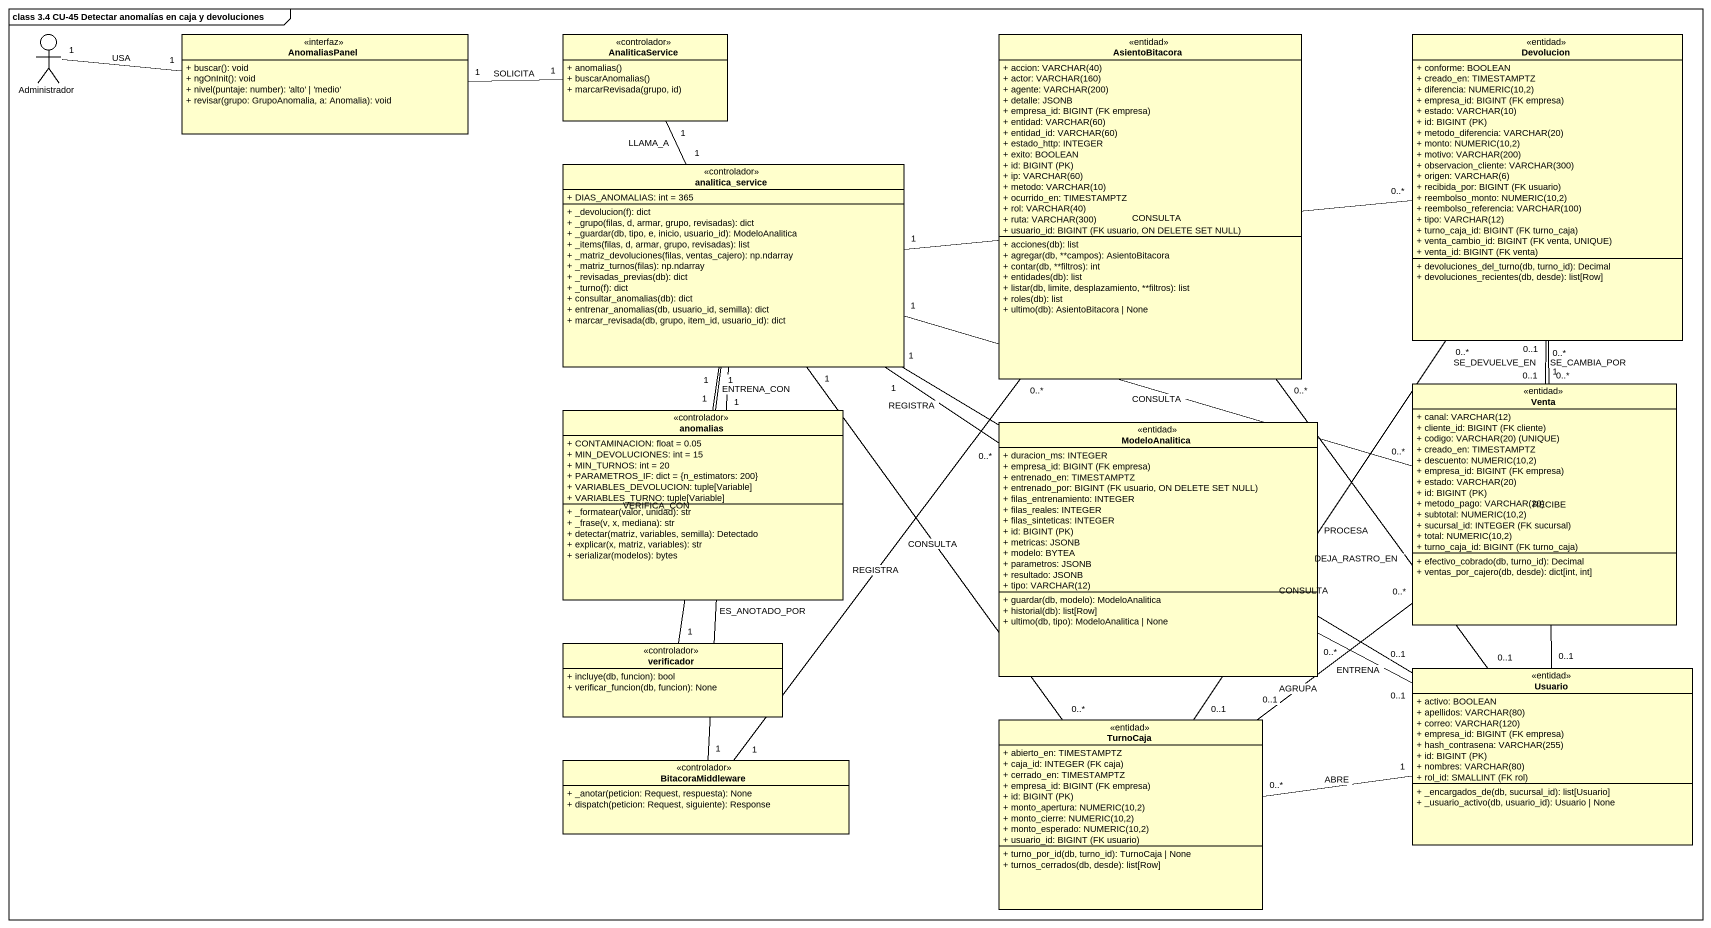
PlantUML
@startuml
mainframe class 3.4 CU-45 Detectar anomalías en caja y devoluciones
allowmixing
hide circle
hide empty members
skinparam classAttributeIconSize 0
actor Administrador
class AnomaliasPanel <<interfaz>> {
  + buscar(): void
  + ngOnInit(): void
  + nivel(puntaje: number): 'alto' | 'medio'
  + revisar(grupo: GrupoAnomalia, a: Anomalia): void
}
class AnaliticaService <<controlador>> {
  + anomalias()
  + buscarAnomalias()
  + marcarRevisada(grupo, id)
}
class AsientoBitacora <<entidad>> {
  {field} + accion: VARCHAR(40)
  {field} + actor: VARCHAR(160)
  {field} + agente: VARCHAR(200)
  + detalle: JSONB
  {field} + empresa_id: BIGINT (FK empresa)
  {field} + entidad: VARCHAR(60)
  {field} + entidad_id: VARCHAR(60)
  + estado_http: INTEGER
  + exito: BOOLEAN
  {field} + id: BIGINT (PK)
  {field} + ip: VARCHAR(60)
  {field} + metodo: VARCHAR(10)
  + ocurrido_en: TIMESTAMPTZ
  {field} + rol: VARCHAR(40)
  {field} + ruta: VARCHAR(300)
  {field} + usuario_id: BIGINT (FK usuario, ON DELETE SET NULL)
  + acciones(db): list
  + agregar(db, **campos): AsientoBitacora
  + contar(db, **filtros): int
  + entidades(db): list
  + listar(db, limite, desplazamiento, **filtros): list
  + roles(db): list
  + ultimo(db): AsientoBitacora | None
}
class Devolucion <<entidad>> {
  + conforme: BOOLEAN
  + creado_en: TIMESTAMPTZ
  {field} + diferencia: NUMERIC(10,2)
  {field} + empresa_id: BIGINT (FK empresa)
  {field} + estado: VARCHAR(10)
  {field} + id: BIGINT (PK)
  {field} + metodo_diferencia: VARCHAR(20)
  {field} + monto: NUMERIC(10,2)
  {field} + motivo: VARCHAR(200)
  {field} + observacion_cliente: VARCHAR(300)
  {field} + origen: VARCHAR(6)
  {field} + recibida_por: BIGINT (FK usuario)
  {field} + reembolso_monto: NUMERIC(10,2)
  {field} + reembolso_referencia: VARCHAR(100)
  {field} + tipo: VARCHAR(12)
  {field} + turno_caja_id: BIGINT (FK turno_caja)
  {field} + venta_cambio_id: BIGINT (FK venta, UNIQUE)
  {field} + venta_id: BIGINT (FK venta)
  + devoluciones_del_turno(db, turno_id): Decimal
  + devoluciones_recientes(db, desde): list[Row]
}
class analitica_service <<controlador>> {
  + DIAS_ANOMALIAS: int = 365
  + _devolucion(f): dict
  + _grupo(filas, d, armar, grupo, revisadas): dict
  + _guardar(db, tipo, e, inicio, usuario_id): ModeloAnalitica
  + _items(filas, d, armar, grupo, revisadas): list
  + _matriz_devoluciones(filas, ventas_cajero): np.ndarray
  + _matriz_turnos(filas): np.ndarray
  + _revisadas_previas(db): dict
  + _turno(f): dict
  + consultar_anomalias(db): dict
  + entrenar_anomalias(db, usuario_id, semilla): dict
  + marcar_revisada(db, grupo, item_id, usuario_id): dict
}
class Venta <<entidad>> {
  {field} + canal: VARCHAR(12)
  {field} + cliente_id: BIGINT (FK cliente)
  {field} + codigo: VARCHAR(20) (UNIQUE)
  + creado_en: TIMESTAMPTZ
  {field} + descuento: NUMERIC(10,2)
  {field} + empresa_id: BIGINT (FK empresa)
  {field} + estado: VARCHAR(20)
  {field} + id: BIGINT (PK)
  {field} + metodo_pago: VARCHAR(20)
  {field} + subtotal: NUMERIC(10,2)
  {field} + sucursal_id: INTEGER (FK sucursal)
  {field} + total: NUMERIC(10,2)
  {field} + turno_caja_id: BIGINT (FK turno_caja)
  + efectivo_cobrado(db, turno_id): Decimal
  + ventas_por_cajero(db, desde): dict[int, int]
}
class anomalias <<controlador>> {
  + CONTAMINACION: float = 0.05
  + MIN_DEVOLUCIONES: int = 15
  + MIN_TURNOS: int = 20
  + PARAMETROS_IF: dict = {n_estimators: 200}
  + VARIABLES_DEVOLUCION: tuple[Variable]
  + VARIABLES_TURNO: tuple[Variable]
  + _formatear(valor, unidad): str
  + _frase(v, x, mediana): str
  + detectar(matriz, variables, semilla): Detectado
  + explicar(x, matriz, variables): str
  + serializar(modelos): bytes
}
class ModeloAnalitica <<entidad>> {
  + duracion_ms: INTEGER
  {field} + empresa_id: BIGINT (FK empresa)
  + entrenado_en: TIMESTAMPTZ
  {field} + entrenado_por: BIGINT (FK usuario, ON DELETE SET NULL)
  + filas_entrenamiento: INTEGER
  + filas_reales: INTEGER
  + filas_sinteticas: INTEGER
  {field} + id: BIGINT (PK)
  + metricas: JSONB
  + modelo: BYTEA
  + parametros: JSONB
  + resultado: JSONB
  {field} + tipo: VARCHAR(12)
  + guardar(db, modelo): ModeloAnalitica
  + historial(db): list[Row]
  + ultimo(db, tipo): ModeloAnalitica | None
}
class verificador <<controlador>> {
  + incluye(db, funcion): bool
  + verificar_funcion(db, funcion): None
}
class Usuario <<entidad>> {
  + activo: BOOLEAN
  {field} + apellidos: VARCHAR(80)
  {field} + correo: VARCHAR(120)
  {field} + empresa_id: BIGINT (FK empresa)
  {field} + hash_contrasena: VARCHAR(255)
  {field} + id: BIGINT (PK)
  {field} + nombres: VARCHAR(80)
  {field} + rol_id: SMALLINT (FK rol)
  + _encargados_de(db, sucursal_id): list[Usuario]
  + _usuario_activo(db, usuario_id): Usuario | None
}
class TurnoCaja <<entidad>> {
  + abierto_en: TIMESTAMPTZ
  {field} + caja_id: INTEGER (FK caja)
  + cerrado_en: TIMESTAMPTZ
  {field} + empresa_id: BIGINT (FK empresa)
  {field} + id: BIGINT (PK)
  {field} + monto_apertura: NUMERIC(10,2)
  {field} + monto_cierre: NUMERIC(10,2)
  {field} + monto_esperado: NUMERIC(10,2)
  {field} + usuario_id: BIGINT (FK usuario)
  + turno_por_id(db, turno_id): TurnoCaja | None
  + turnos_cerrados(db, desde): list[Row]
}
class BitacoraMiddleware <<controlador>> {
  + _anotar(peticion: Request, respuesta): None
  + dispatch(peticion: Request, siguiente): Response
}
Administrador "1" -right- "1" AnomaliasPanel : USA
AnomaliasPanel "1" -right- "1" AnaliticaService : SOLICITA
AnaliticaService "1" -- "1" analitica_service : LLAMA_A
analitica_service "1" -right- "0..*" Devolucion : CONSULTA
analitica_service "1" -right- "0..*" Venta : CONSULTA
analitica_service "1" -- "1" anomalias : ENTRENA_CON
analitica_service "1" -- "0..*" ModeloAnalitica : REGISTRA
analitica_service "1" -- "1" verificador : VERIFICA_CON
analitica_service "1" -right- "0..1" Usuario : CONSULTA
analitica_service "1" -- "0..*" TurnoCaja : CONSULTA
analitica_service "1" -- "1" BitacoraMiddleware : ES_ANOTADO_POR
Venta "1" -up- "0..*" Devolucion : SE_DEVUELVE_EN
Venta "0..1" -up- "0..1" Devolucion : SE_CAMBIA_POR
Usuario "0..1" -up- "0..*" AsientoBitacora : DEJA_RASTRO_EN
Usuario "0..1" -up- "0..*" Devolucion : RECIBE
Usuario "0..1" -left- "0..*" ModeloAnalitica : ENTRENA
Usuario "1" -left- "0..*" TurnoCaja : ABRE
TurnoCaja "0..1" -up- "0..*" Devolucion : PROCESA
TurnoCaja "0..1" -up- "0..*" Venta : AGRUPA
BitacoraMiddleware "1" -up- "0..*" AsientoBitacora : REGISTRA
@enduml
